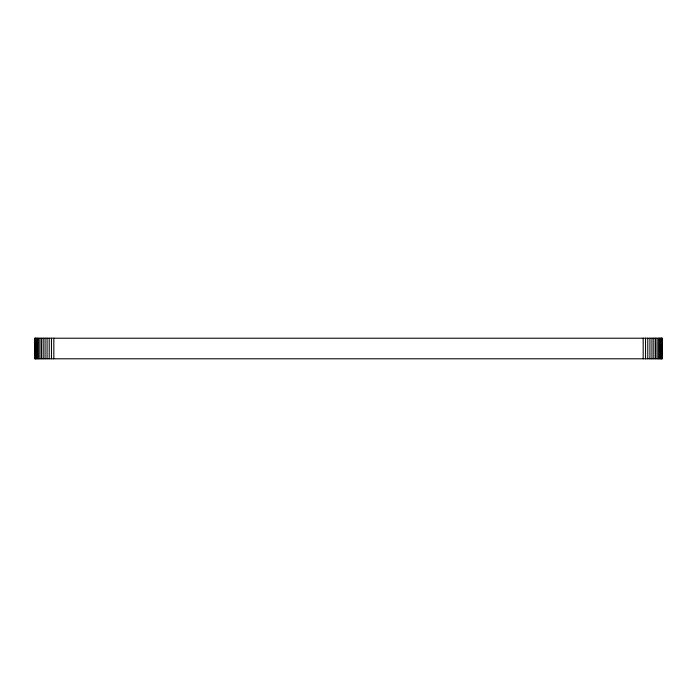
<?xml version="1.0" encoding="UTF-8"?>
<svg xmlns="http://www.w3.org/2000/svg" width="697" height="697" viewBox="0 0 697 697"><rect width="100%" height="100%" fill="white"/><g stroke="black" fill="none" stroke-linecap="round" stroke-linejoin="round"><path stroke-width="1.05" d="M34.85 338.211L662.15 338.211L662.15 358.789L34.85 358.789L34.928 338.211L34.989 358.789M662.011 338.211L662.072 358.789M661.767 338.211L661.767 358.789M661.244 338.211L661.244 358.789M660.503 338.211L660.503 358.789M659.545 338.211L659.545 358.789M658.395 338.211L658.395 358.789M657.044 338.211L657.044 358.789M655.511 338.211L655.511 358.789M653.803 338.211L653.803 358.789M651.939 338.211L651.939 358.789M649.926 338.211L649.926 358.789M647.783 338.211L647.783 358.789M645.535 338.211L645.535 358.789M643.183 338.211L643.183 358.789M53.817 338.211L53.817 358.789M51.465 338.211L51.465 358.789M49.217 338.211L49.217 358.789M47.074 338.211L47.074 358.789M45.061 338.211L45.061 358.789M43.197 338.211L43.197 358.789M41.489 338.211L41.489 358.789M39.956 338.211L39.956 358.789M38.605 338.211L38.605 358.789M37.455 338.211L37.455 358.789M36.497 338.211L36.497 358.789M35.756 338.211L35.756 358.789M35.233 338.211L35.233 358.789"/></g></svg>
